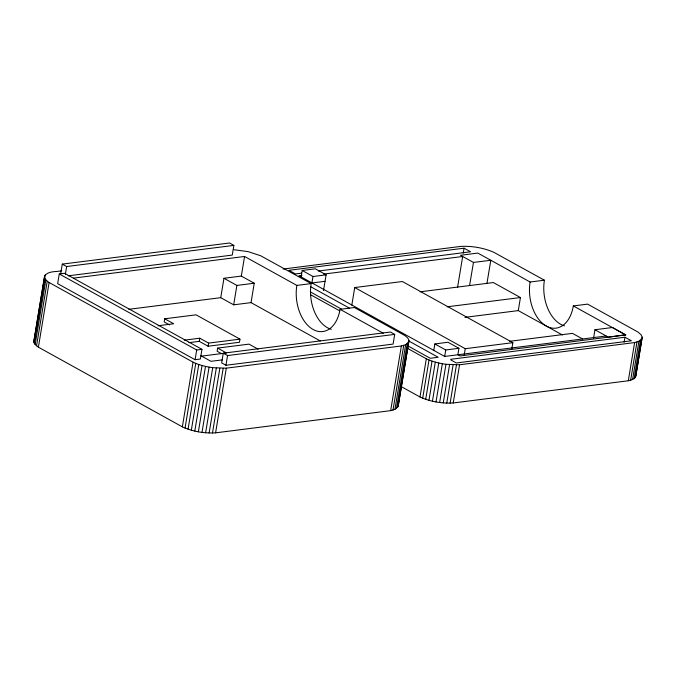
<?xml version="1.0" encoding="UTF-8"?>
<svg xmlns="http://www.w3.org/2000/svg" width="676" height="676" viewBox="0 0 676 676"><rect width="100%" height="100%" fill="white"/><g stroke="black" fill="none" stroke-linecap="round" stroke-linejoin="round"><path stroke-width="1.01" d="M73.456 278.123L244.568 256.474L296.849 285.407A34.451 22.004 82.8 0 0 313.14 329.508A34.451 22.004 82.8 0 0 340.07 309.329L354.368 307.521L404.603 335.397C406.656 336.842 409.411 338.87 408.836 341.735L398.13 406.411L394.945 409.36L390.66 410.645L215.593 432.843C204.27 433.502 192.694 431.575 182.351 426.852L38.397 347.194L35.135 344.549L33.8 341.98L33.901 340.78L44.608 276.104C48.072 270.544 56.353 272.158 61.744 270.721M33.8 341.98L44.608 276.104M398.13 406.411L408.946 340.552M401.062 386.503L419.99 396.981C430.333 401.705 441.91 403.631 453.233 402.972L628.3 380.774C631.215 380.089 635.803 379.101 635.871 375.357L642.2 337.155L640.958 334.612L637.865 331.992L587.63 304.124L573.324 305.932A34.451 22.004 82.8 0 1 546.394 326.102L518.281 310.605L464.919 317.357M635.77 376.54L642.2 337.155M593.604 338.059L594.948 329.727L612.448 327.514L625.756 334.95L460.01 355.948L457.872 354.765L444.69 356.438L298.944 275.715L301.986 275.343M433.789 350.43L434.837 343.957L447.994 342.25L458.928 348.292L457.872 354.765L606.152 335.997L608.282 337.18L625.646 334.679M444.69 356.438L445.738 349.965L434.837 343.957M34.501 339.682L34.848 337.628M35.186 335.575L35.524 333.522M35.862 331.468L36.208 329.415M36.546 327.361L36.884 325.308M37.222 323.255L37.56 321.201M37.907 319.148L38.245 317.095M38.583 315.041L38.921 312.988M39.267 310.935L39.605 308.881M39.943 306.828L40.281 304.775M40.628 302.721L42.326 292.454M42.664 290.401L43.002 288.348M43.34 286.294L43.687 284.241M44.025 282.188L44.362 280.134M44.7 278.081L45.216 274.997M34.214 343.247L44.92 278.563L44.506 277.304M35.135 344.549L45.841 279.872L44.92 278.563M36.538 345.875L47.244 281.199L45.841 279.872M38.397 347.194L49.103 282.509L47.244 281.199M59.26 273.949L57.654 283.65L195.085 359.7L200.349 359.032L201.955 349.331L64.524 273.281L59.26 273.949L196.691 349.999L201.955 349.331M60.679 273.814L62.285 264.113L229.544 242.997L233.862 245.388L232.257 255.089L68.183 275.833M65.369 274.287L66.654 266.53L62.285 264.113M188.908 342.656L199.268 341.346L208.115 346.239L239.448 342.276L239.963 339.141L196.04 314.83L164.699 318.793L164.184 321.928L169.583 324.919M182.351 426.852L193.066 362.175L49.103 282.509M195.085 359.7L196.691 349.999M199.268 341.346L199.783 338.211L184.252 340.172M185.055 428.06L195.761 363.384L193.066 362.175M188.063 429.184L198.778 364.508L195.761 363.384M191.333 430.198L202.039 365.513L198.778 364.508M208.115 346.239L208.631 343.104L199.783 338.211M194.798 431.077L205.504 366.392L202.039 365.513M198.372 431.803L209.078 367.127L205.504 366.392M251.033 302.628L233.668 304.825L220.748 297.677L223.959 278.275L241.324 276.078L254.244 283.227L251.033 302.628L320.255 340.941M202.006 432.37L212.712 367.693L226.299 368.166L401.367 345.968L405.659 344.684L408.836 341.735M258.071 349.162L248.979 344.126L217.647 348.089L217.123 351.233L221.534 353.666M205.614 432.767L216.32 368.09M209.129 432.978L219.835 368.302M223.266 353.193L221.66 362.902L225.953 365.277L393.094 344.092L394.7 334.383L390.441 332.034L223.266 353.193L227.559 355.568L394.7 334.383M212.475 433.003L223.181 368.327M233.668 304.825L236.887 285.424L223.959 278.275M225.953 365.277L227.559 355.568M241.324 276.078L244.568 256.474M215.593 432.843L226.299 368.166M351.816 305.138L354.731 287.545L402.364 281.52L512.864 342.673L511.859 348.765M390.66 410.645L401.367 345.968M393.001 410.079L403.707 345.402M394.945 409.36L405.659 344.684M396.474 408.498L407.18 343.822M397.539 407.51L408.245 342.833M419.99 396.981L426.319 358.779L407.865 348.562M422.694 398.189L429.015 359.987L426.319 358.779M425.703 399.313L432.032 361.111L429.015 359.987M428.973 400.327L435.302 362.116L432.032 361.111M432.437 401.206L438.758 362.995L435.302 362.116M436.012 401.933L442.341 363.73L438.758 362.995M457.525 287.596L462.671 256.5L460.542 255.266L477.822 253.077L530.102 282.01L544.408 280.202A34.451 22.004 82.8 0 0 564.536 325.883M463.254 253.17L464.074 248.193L288.88 270.315L295.42 273.932L301.673 273.146M439.645 402.499L445.966 364.296L459.562 364.77L634.62 342.571L638.913 341.279L642.09 338.338M443.253 402.896L449.574 364.694M446.768 403.107L453.089 364.905M450.115 403.133L456.444 364.93M453.233 402.972L459.562 364.77M464.209 354.908L465.232 348.698L354.731 287.545M518.281 310.605L520.444 297.541L493.362 282.56L420.117 291.821M624.151 342.208L624.979 337.231L450.9 359.269M628.3 380.774L634.62 342.571M630.64 380.208L636.961 342.005M632.584 379.49L638.913 341.279M634.113 378.628L640.434 340.417M635.178 377.639L641.499 339.428M323.483 290.612L326.128 274.853L315.379 268.811L302.197 270.468L301.107 276.932M469.634 285.23L473.462 262.415L462.671 256.5L323.694 274.084M486.982 283.092L490.81 260.285L473.462 262.415M302.197 270.468L312.996 276.518L311.889 282.974L325.038 281.309M283.185 269.048L460.829 246.394C472.102 245.887 483.585 247.813 493.936 252.359L544.408 280.202M445.738 349.965L458.928 348.292M66.654 266.53L233.862 245.388M318.354 271.034L470.572 251.785L464.074 248.193M236.887 285.424L254.244 283.227M312.996 276.518L326.128 274.853M296.849 285.407L311.146 283.599A34.451 22.004 82.8 0 0 331.274 329.288M128.795 309.312L220.748 297.677M158.108 325.748L173.698 323.77L164.699 318.793M447.199 306.803L520.444 297.541M208.631 343.104L239.963 339.141M201.609 356.117L226.46 352.973L217.647 348.089M222.438 359.86L210.963 361.314L200.856 355.72M509.636 341.304L572.445 333.361L582.585 338.963M465.232 348.698L512.864 342.673M234.048 249.731L248.227 251.658L260.683 255.765L311.146 283.599M442.341 363.73L445.966 364.296M209.078 367.127L212.712 367.693M573.324 305.932L625.756 334.95M624.979 337.231L631.409 340.788L456.325 362.978L450.782 359.911M310.85 286.801L349.61 308.248M408.667 340.932L438.192 357.274L430.274 358.28L408.127 346.019M310.318 291.888L341.693 309.253M340.07 309.329L383.3 333.251M310.968 294.947L339.58 310.774M562.44 335L546.394 326.102A34.451 22.004 82.8 0 1 530.102 282.01M594.948 329.727L606.152 335.997M397.851 403.978L398.232 405.228"/></g></svg>
